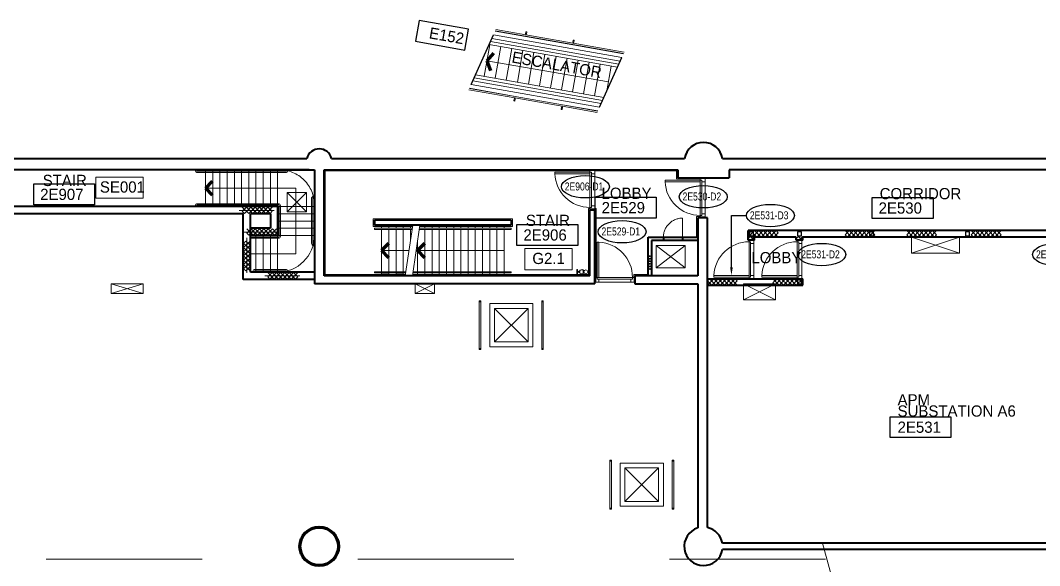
# Model space of a CAD drawing. Header units: metres. Extents: x 1807 to 3745, y 842 to 1968.
# Drawn here: x 3308.67 to 3340.5, y 1391.4 to 1408.41 of the extents above; entities that cross this region are included whole.
import ezdxf
from ezdxf import colors
from ezdxf.entities.mleader import LeaderData, LeaderLine
from ezdxf.enums import TextEntityAlignment as Align
from ezdxf.math import Vec2, Vec3

# ---------------------------------------------------------------- set-up
doc = ezdxf.new("R2010")
doc.units = ezdxf.units.M
doc.header["$MEASUREMENT"] = 0
doc.linetypes.add('DGN2', pattern=[9.732586, 4.866293, -4.866293])
doc.linetypes.add('DGN4', pattern=[19.465171, 9.732586, -4.866293, 0, -4.866293])
doc.layers.get('0').update_dxf_attribs({"lineweight": 0})
for name, color, linetype, lineweight in [('Level 1', 7, 'Continuous', 0), ('Level 31', 7, 'Continuous', 0), ('Level 33', 7, 'Continuous', 0), ('Primary Door', 7, 'Continuous', 0), ('TRIRIGA DOOR BOX', 7, 'Continuous', 0)]:
    doc.layers.add(name, color=color, linetype=linetype, lineweight=lineweight)
doc.styles.add('Style-CHAR_FAST_FONT', font='CHAR_FAST_FONT.shx', dxfattribs={"height": 0.2})

# ---------------------------------------------------------------- blocks, each defined once
blk = doc.blocks.new('AnonymusCell_132')
at = {"layer": 'Primary Door', "color": 7, "linetype": 'Continuous', "lineweight": 30}
blk.add_ellipse((0, 0), major_axis=(0.75, 0), ratio=0.466667, dxfattribs=at)
at = {"layer": 'Primary Door', "color": 7, "linetype": 'Continuous', "lineweight": 30, "style": 'Style-CHAR_FAST_FONT', "width": 0.799986}
blk.add_text('2E531-D2', height=0.25, dxfattribs=at).set_placement((-0.643, 0.133), align=Align.TOP_LEFT)
blk = doc.blocks.new('AnonymusCell_134')
at = {"layer": 'Primary Door', "color": 7, "linetype": 'Continuous', "lineweight": 30}
blk.add_ellipse((0, 0), major_axis=(0.75, 0), ratio=0.466667, dxfattribs=at)
at = {"layer": 'Primary Door', "color": 7, "linetype": 'Continuous', "lineweight": 30, "style": 'Style-CHAR_FAST_FONT', "width": 0.799986}
blk.add_text('2E531-D3', height=0.25, dxfattribs=at).set_placement((-0.643, 0.133), align=Align.TOP_LEFT)
blk = doc.blocks.new('AnonymusCell_136')
at = {"layer": 'Primary Door', "color": 7, "linetype": 'Continuous', "lineweight": 30}
blk.add_ellipse((0, 0), major_axis=(0.75, 0), ratio=0.466667, dxfattribs=at)
at = {"layer": 'Primary Door', "color": 7, "linetype": 'Continuous', "lineweight": 30, "style": 'Style-CHAR_FAST_FONT', "width": 0.799986}
blk.add_text('2E532-D1', height=0.25, dxfattribs=at).set_placement((-0.643, 0.133), align=Align.TOP_LEFT)
blk = doc.blocks.new('AnonymusCell_156')
at = {"layer": 'Primary Door', "color": 7, "linetype": 'Continuous', "lineweight": 30}
blk.add_ellipse((0, 0), major_axis=(0.75, 0), ratio=0.466667, dxfattribs=at)
at = {"layer": 'Primary Door', "color": 7, "linetype": 'Continuous', "lineweight": 30, "style": 'Style-CHAR_FAST_FONT', "width": 0.799986}
blk.add_text('2E906-D1', height=0.25, dxfattribs=at).set_placement((-0.643, 0.133), align=Align.TOP_LEFT)
blk = doc.blocks.new('AnonymusCell_158')
at = {"layer": 'Primary Door', "color": 7, "linetype": 'Continuous', "lineweight": 30}
blk.add_ellipse((0, 0), major_axis=(0.75, 0), ratio=0.466667, dxfattribs=at)
at = {"layer": 'Primary Door', "color": 7, "linetype": 'Continuous', "lineweight": 30, "style": 'Style-CHAR_FAST_FONT', "width": 0.799986}
blk.add_text('2E529-D1', height=0.25, dxfattribs=at).set_placement((-0.643, 0.133), align=Align.TOP_LEFT)
blk = doc.blocks.new('AnonymusCell_190')
at = {"layer": 'Primary Door', "color": 7, "linetype": 'Continuous', "lineweight": 30}
blk.add_ellipse((0, 0), major_axis=(0.75, 0), ratio=0.466667, dxfattribs=at)
at = {"layer": 'Primary Door', "color": 7, "linetype": 'Continuous', "lineweight": 30, "style": 'Style-CHAR_FAST_FONT', "width": 0.799986}
blk.add_text('2E530-D2', height=0.25, dxfattribs=at).set_placement((-0.643, 0.133), align=Align.TOP_LEFT)
blk = doc.blocks.new('RFNUM4_20')
at = {"layer": 'Level 33', "color": 7, "linetype": 'Continuous', "lineweight": 13, "extrusion": (0, 0, -1)}
blk.add_lwpolyline([(0.00154, -0.00207), (-0.00831, -0.00207), (-0.00831, 0.00235), (0.00154, 0.00235)], close=True, dxfattribs=at)
at = {"layer": 'Level 33', "color": 7, "linetype": 'Continuous', "lineweight": 13, "extrusion": (0, 0, -1), "style": 'Style-CHAR_FAST_FONT'}
blk.add_text('G2.1', height=0.002333, rotation=180, dxfattribs=at).set_placement((-0.00002, 0), align=Align.MIDDLE_LEFT)
blk = doc.blocks.new('RFNUM4_22')
at = {"layer": 'Level 33', "color": 7, "linetype": 'Continuous', "lineweight": 13, "extrusion": (0, 0, -1)}
blk.add_lwpolyline([(0.00085, -0.00207), (-0.009, -0.00207), (-0.009, 0.00235), (0.00085, 0.00235)], close=True, dxfattribs=at)
at = {"layer": 'Level 33', "color": 7, "linetype": 'Continuous', "lineweight": 13, "extrusion": (0, 0, -1), "style": 'Style-CHAR_FAST_FONT'}
blk.add_text('SE001', height=0.002333, rotation=180, dxfattribs=at).set_placement((-0.00002, 0), align=Align.MIDDLE_LEFT)

msp = doc.modelspace()

# ---------------------------------------------------------------- linework, layer by layer
at = {"layer": 'Level 1', "color": 7, "linetype": 'Continuous', "lineweight": 30}
for p, q in [((3322.746, 1406.407), (3323.442, 1407.96)), ((3326.756, 1405.7), (3327.452, 1407.253)), ((3331.56, 1401.81), (3331.44, 1401.81)), ((3331.44, 1401.81), (3331.44, 1401.69)), ((3331.44, 1401.69), (3331.56, 1401.69)), ((3331.56, 1401.69), (3331.56, 1401.81)), ((3333.06, 1401.81), (3332.94, 1401.81)), ((3332.94, 1401.81), (3332.94, 1401.69)), ((3332.94, 1401.69), (3333.06, 1401.69)), ((3333.06, 1401.69), (3333.06, 1401.81)), ((3335.31, 1401.81), (3335.19, 1401.81)), ((3335.19, 1401.81), (3335.19, 1401.69)), ((3335.19, 1401.69), (3335.31, 1401.69)), ((3335.31, 1401.69), (3335.31, 1401.81)), ((3338.31, 1401.81), (3338.19, 1401.81)), ((3338.19, 1401.81), (3338.19, 1401.69)), ((3338.19, 1401.69), (3338.31, 1401.69)), ((3338.31, 1401.69), (3338.31, 1401.81)), ((3333.06, 1400.31), (3332.94, 1400.31)), ((3332.94, 1400.31), (3332.94, 1400.19)), ((3332.94, 1400.19), (3333.06, 1400.19)), ((3333.06, 1400.19), (3333.06, 1400.31))]:
    msp.add_line(p, q, dxfattribs=at)
at = {"layer": 'Level 1', "color": 7, "linetype": 'Continuous', "lineweight": 13}
for p, q in [((3327.452, 1407.253), (3323.442, 1407.96)), ((3324.446, 1407.986), (3324.458, 1408.054)), ((3324.475, 1407.98), (3324.446, 1407.986)), ((3324.446, 1407.955), (3324.45, 1407.983)), ((3324.45, 1407.983), (3324.452, 1407.982)), ((3324.452, 1407.982), (3324.453, 1407.984)), ((3324.453, 1407.984), (3324.468, 1407.982)), ((3324.458, 1408.054), (3324.488, 1408.049)), ((3324.47, 1407.979), (3324.465, 1407.952)), ((3324.468, 1407.982), (3324.468, 1407.98)), ((3324.468, 1407.98), (3324.47, 1407.979)), ((3324.488, 1408.049), (3324.475, 1407.98)), ((3327.315, 1406.947), (3323.305, 1407.654)), ((3324.465, 1407.952), (3324.446, 1407.955)), ((3325.923, 1407.725), (3325.935, 1407.794)), ((3325.952, 1407.719), (3325.923, 1407.725)), ((3325.923, 1407.694), (3325.928, 1407.722)), ((3325.942, 1407.691), (3325.923, 1407.694)), ((3325.928, 1407.722), (3325.929, 1407.722)), ((3325.929, 1407.722), (3325.93, 1407.723)), ((3325.93, 1407.723), (3325.946, 1407.721)), ((3325.935, 1407.794), (3325.965, 1407.788)), ((3325.947, 1407.718), (3325.942, 1407.691)), ((3325.946, 1407.721), (3325.945, 1407.719)), ((3325.945, 1407.719), (3325.947, 1407.718)), ((3325.965, 1407.788), (3325.952, 1407.719)), ((3326.893, 1406.006), (3322.883, 1406.713)), ((3326.756, 1405.7), (3322.746, 1406.407)), ((3324.091, 1405.962), (3324.079, 1405.893)), ((3324.079, 1405.893), (3324.108, 1405.888)), ((3324.12, 1405.957), (3324.091, 1405.962)), ((3324.101, 1405.991), (3324.096, 1405.963)), ((3324.096, 1405.963), (3324.098, 1405.963)), ((3324.098, 1405.963), (3324.098, 1405.961)), ((3324.098, 1405.961), (3324.114, 1405.958)), ((3324.121, 1405.987), (3324.101, 1405.991)), ((3324.108, 1405.888), (3324.12, 1405.957)), ((3324.114, 1405.958), (3324.114, 1405.96)), ((3324.114, 1405.96), (3324.116, 1405.959)), ((3324.116, 1405.959), (3324.121, 1405.987)), ((3325.568, 1405.701), (3325.556, 1405.632)), ((3325.556, 1405.632), (3325.585, 1405.627)), ((3325.598, 1405.696), (3325.568, 1405.701)), ((3325.578, 1405.73), (3325.573, 1405.702)), ((3325.573, 1405.702), (3325.575, 1405.702)), ((3325.575, 1405.702), (3325.575, 1405.7)), ((3325.575, 1405.7), (3325.591, 1405.697)), ((3325.598, 1405.727), (3325.578, 1405.73)), ((3325.585, 1405.627), (3325.598, 1405.696)), ((3325.591, 1405.697), (3325.591, 1405.699)), ((3325.591, 1405.699), (3325.593, 1405.699)), ((3325.593, 1405.699), (3325.598, 1405.727)), ((3318.188, 1400.477), (3318.188, 1403.713)), ((3318.188, 1403.713), (3326.445, 1403.713)), ((3326.445, 1403.75), (3326.445, 1403.713)), ((3326.615, 1403.75), (3326.615, 1403.713)), ((3326.615, 1403.713), (3329.162, 1403.713)), ((3329.162, 1403.713), (3329.162, 1403.463)), ((3329.162, 1403.463), (3329.89, 1403.463)), ((3329.89, 1403.5), (3329.89, 1403.463)), ((3317.6, 1403.04), (3317, 1403.04)), ((3317, 1403.04), (3317, 1402.44)), ((3317.6, 1402.44), (3317.6, 1403.04)), ((3317, 1402.44), (3317.6, 1402.44)), ((3326.412, 1400.477), (3326.412, 1402.537)), ((3326.412, 1402.537), (3326.455, 1402.537)), ((3326.455, 1402.537), (3326.455, 1402.5)), ((3326.605, 1402.5), (3326.605, 1402.537)), ((3326.648, 1402.537), (3326.605, 1402.537)), ((3326.648, 1400.4), (3326.648, 1402.537)), ((3329.89, 1402.287), (3329.787, 1402.287)), ((3329.787, 1402.287), (3329.787, 1401.64)), ((3329.89, 1402.25), (3329.89, 1402.287)), ((3319.688, 1401.978), (3319.688, 1402.213)), ((3319.688, 1402.213), (3324.037, 1402.213)), ((3320.921, 1401.978), (3319.688, 1401.978)), ((3320.684, 1400.44), (3320.921, 1402.015)), ((3320.912, 1400.44), (3321.148, 1402.015)), ((3324.037, 1401.978), (3321.148, 1401.978)), ((3324.037, 1402.213), (3324.037, 1401.978)), ((3338, 1401.65), (3336.5, 1401.65)), ((3336.5, 1401.65), (3336.5, 1401.15)), ((3338, 1401.15), (3338, 1401.65)), ((3328.525, 1401.39), (3329.425, 1401.39)), ((3328.525, 1400.69), (3328.525, 1401.39)), ((3329.425, 1401.39), (3329.425, 1400.69)), ((3336.5, 1401.15), (3338, 1401.15)), ((3329.425, 1400.69), (3328.525, 1400.69)), ((3320.684, 1400.477), (3318.188, 1400.477)), ((3320.912, 1400.477), (3326.412, 1400.477)), ((3326.61, 1400.4), (3326.648, 1400.4)), ((3328.275, 1400.477), (3327.823, 1400.477)), ((3327.823, 1400.477), (3327.823, 1400.4)), ((3327.86, 1400.4), (3327.823, 1400.4)), ((3312.5, 1400.19), (3311.5, 1400.19)), ((3311.5, 1400.19), (3311.5, 1399.89)), ((3312.5, 1399.89), (3312.5, 1400.19)), ((3321.6, 1400.19), (3321, 1400.19)), ((3321, 1400.19), (3321, 1399.89)), ((3321.6, 1399.89), (3321.6, 1400.19)), ((3331.25, 1400.19), (3332.25, 1400.19)), ((3331.25, 1399.69), (3331.25, 1400.19)), ((3332.25, 1400.19), (3332.25, 1399.69)), ((3311.5, 1399.89), (3312.5, 1399.89)), ((3321, 1399.89), (3321.6, 1399.89)), ((3332.25, 1399.69), (3331.25, 1399.69)), ((3323.05, 1399.662), (3323, 1399.662)), ((3323, 1399.662), (3323, 1399.638)), ((3323, 1399.638), (3323.05, 1399.638)), ((3323, 1398.168), (3323, 1399.632)), ((3323, 1399.632), (3323.05, 1399.632)), ((3323.05, 1399.638), (3323.05, 1399.662)), ((3323.05, 1398.168), (3323.05, 1399.632)), ((3323.325, 1398.225), (3323.325, 1399.575)), ((3323.325, 1399.575), (3324.675, 1399.575)), ((3323.475, 1398.375), (3323.475, 1399.425)), ((3323.475, 1399.425), (3324.525, 1399.425)), ((3324.525, 1399.425), (3324.525, 1398.375)), ((3324.675, 1399.575), (3324.675, 1398.225)), ((3324.95, 1399.638), (3324.95, 1399.662)), ((3324.95, 1399.662), (3325, 1399.662)), ((3325, 1399.638), (3324.95, 1399.638)), ((3324.95, 1398.168), (3324.95, 1399.632)), ((3325, 1399.632), (3324.95, 1399.632)), ((3325, 1399.662), (3325, 1399.638)), ((3325, 1398.168), (3325, 1399.632)), ((3323, 1398.168), (3323.05, 1398.168)), ((3323, 1398.162), (3323.05, 1398.162)), ((3323, 1398.138), (3323, 1398.162)), ((3323.05, 1398.138), (3323, 1398.138)), ((3323.05, 1398.162), (3323.05, 1398.138)), ((3324.675, 1398.225), (3323.325, 1398.225)), ((3324.525, 1398.375), (3323.475, 1398.375)), ((3325, 1398.168), (3324.95, 1398.168)), ((3325, 1398.162), (3324.95, 1398.162)), ((3324.95, 1398.162), (3324.95, 1398.138)), ((3324.95, 1398.138), (3325, 1398.138)), ((3325, 1398.138), (3325, 1398.162)), ((3327.125, 1394.688), (3327.075, 1394.688)), ((3327.075, 1394.688), (3327.075, 1394.662)), ((3327.075, 1394.662), (3327.125, 1394.662)), ((3327.075, 1393.193), (3327.075, 1394.658)), ((3327.075, 1394.658), (3327.125, 1394.658)), ((3327.125, 1394.662), (3327.125, 1394.688)), ((3327.125, 1393.193), (3327.125, 1394.658)), ((3327.4, 1393.25), (3327.4, 1394.6)), ((3327.4, 1394.6), (3328.75, 1394.6)), ((3328.75, 1394.6), (3328.75, 1393.25)), ((3329.025, 1394.662), (3329.025, 1394.688)), ((3329.025, 1394.688), (3329.075, 1394.688)), ((3329.075, 1394.662), (3329.025, 1394.662)), ((3329.025, 1393.193), (3329.025, 1394.658)), ((3329.075, 1394.658), (3329.025, 1394.658)), ((3329.075, 1394.688), (3329.075, 1394.662)), ((3329.075, 1393.193), (3329.075, 1394.658)), ((3327.55, 1393.4), (3327.55, 1394.45)), ((3327.55, 1394.45), (3328.6, 1394.45)), ((3328.6, 1394.45), (3328.6, 1393.4)), ((3328.6, 1393.4), (3327.55, 1393.4)), ((3327.075, 1393.193), (3327.125, 1393.193)), ((3327.075, 1393.188), (3327.125, 1393.188)), ((3327.075, 1393.162), (3327.075, 1393.188)), ((3327.125, 1393.162), (3327.075, 1393.162)), ((3327.125, 1393.188), (3327.125, 1393.162)), ((3328.75, 1393.25), (3327.4, 1393.25)), ((3329.075, 1393.193), (3329.025, 1393.193)), ((3329.075, 1393.188), (3329.025, 1393.188)), ((3329.025, 1393.188), (3329.025, 1393.162)), ((3329.025, 1393.162), (3329.075, 1393.162)), ((3329.075, 1393.162), (3329.075, 1393.188))]:
    msp.add_line(p, q, dxfattribs=at)
at = {"layer": 'Level 1', "color": 7, "linetype": 'Continuous', "lineweight": 0}
for p, q in [((3324.447, 1407.904), (3323.492, 1408.073)), ((3324.448, 1407.914), (3323.497, 1408.082)), ((3324.455, 1407.953), (3323.513, 1408.12)), ((3323.155, 1406.665), (3323.328, 1407.649)), ((3327.357, 1407.041), (3323.347, 1407.748)), ((3327.399, 1407.135), (3323.389, 1407.842)), ((3325.924, 1407.643), (3324.447, 1407.904)), ((3325.926, 1407.653), (3324.448, 1407.914)), ((3325.933, 1407.693), (3324.455, 1407.953)), ((3327.502, 1407.365), (3325.924, 1407.643)), ((3327.506, 1407.374), (3325.926, 1407.653)), ((3327.523, 1407.412), (3325.933, 1407.693)), ((3323.499, 1406.604), (3323.673, 1407.589)), ((3323.844, 1406.543), (3324.018, 1407.528)), ((3324.189, 1406.482), (3324.362, 1407.467)), ((3324.534, 1406.422), (3324.707, 1407.406)), ((3324.878, 1406.361), (3325.052, 1407.346)), ((3323.239, 1407.143), (3327.033, 1406.49)), ((3325.223, 1406.3), (3325.397, 1407.285)), ((3325.568, 1406.239), (3325.741, 1407.224)), ((3325.912, 1406.178), (3326.086, 1407.163)), ((3326.257, 1406.118), (3326.431, 1407.102)), ((3326.602, 1406.057), (3326.775, 1407.042)), ((3326.984, 1406.208), (3327.12, 1406.981)), ((3322.799, 1406.524), (3326.808, 1405.817)), ((3322.841, 1406.619), (3326.851, 1405.912)), ((3324.111, 1405.989), (3322.672, 1406.242)), ((3324.118, 1406.028), (3322.689, 1406.28)), ((3324.12, 1406.038), (3322.693, 1406.29)), ((3325.588, 1405.728), (3324.111, 1405.989)), ((3325.595, 1405.768), (3324.118, 1406.028)), ((3325.597, 1405.778), (3324.12, 1406.038)), ((3326.699, 1405.573), (3325.595, 1405.768)), ((3326.703, 1405.582), (3325.597, 1405.778)), ((3326.682, 1405.535), (3325.588, 1405.728)), ((3314.133, 1403.719), (3314.133, 1403.749)), ((3314.133, 1403.749), (3314.173, 1403.749)), ((3314.173, 1403.719), (3314.173, 1403.749)), ((3316.955, 1403.66), (3314.18, 1403.66)), ((3316.955, 1403.7), (3314.186, 1403.7)), ((3314.45, 1402.599), (3314.45, 1403.749)), ((3314.675, 1402.599), (3314.675, 1403.749)), ((3314.9, 1402.599), (3314.9, 1403.749)), ((3315.125, 1402.599), (3315.125, 1403.749)), ((3315.35, 1402.599), (3315.35, 1403.749)), ((3315.575, 1402.599), (3315.575, 1403.749)), ((3315.8, 1402.599), (3315.8, 1403.749)), ((3316.025, 1402.599), (3316.025, 1403.749)), ((3316.25, 1402.599), (3316.25, 1403.749)), ((3316.475, 1402.599), (3316.475, 1403.749)), ((3316.7, 1402.599), (3316.7, 1403.749)), ((3316.975, 1403.72), (3316.975, 1403.75)), ((3317.015, 1403.75), (3316.975, 1403.75)), ((3317.015, 1403.72), (3317.015, 1403.75)), ((3326.455, 1403.675), (3325.355, 1403.675)), ((3325.355, 1403.675), (3325.355, 1403.625)), ((3325.355, 1403.625), (3326.455, 1403.625)), ((3326.455, 1403.725), (3326.605, 1403.725)), ((3326.455, 1403.675), (3326.455, 1403.725)), ((3326.455, 1403.675), (3326.455, 1403.725)), ((3326.455, 1403.725), (3326.605, 1403.725)), ((3326.455, 1402.525), (3326.455, 1403.675)), ((3326.505, 1403.675), (3326.455, 1403.675)), ((3326.455, 1403.625), (3326.455, 1403.675)), ((3326.505, 1403.675), (3326.455, 1403.675)), ((3326.505, 1403.625), (3326.505, 1403.675)), ((3326.505, 1403.625), (3326.505, 1403.675)), ((3326.505, 1402.625), (3326.505, 1403.625)), ((3326.605, 1403.625), (3326.505, 1403.625)), ((3326.605, 1403.625), (3326.505, 1403.625)), ((3326.605, 1403.725), (3326.605, 1403.625)), ((3326.605, 1403.725), (3326.605, 1403.625)), ((3326.605, 1402.625), (3326.605, 1403.625)), ((3329.9, 1403.425), (3328.8, 1403.425)), ((3328.8, 1403.425), (3328.8, 1403.375)), ((3328.8, 1403.375), (3329.9, 1403.375)), ((3329.9, 1403.475), (3330.05, 1403.475)), ((3329.9, 1403.425), (3329.9, 1403.475)), ((3329.9, 1403.425), (3329.9, 1403.475)), ((3329.9, 1403.475), (3330.05, 1403.475)), ((3329.9, 1402.275), (3329.9, 1403.425)), ((3329.95, 1403.425), (3329.9, 1403.425)), ((3329.9, 1403.375), (3329.9, 1403.425)), ((3329.95, 1403.425), (3329.9, 1403.425)), ((3329.95, 1403.375), (3329.95, 1403.425)), ((3329.95, 1403.375), (3329.95, 1403.425)), ((3329.95, 1402.375), (3329.95, 1403.375)), ((3330.05, 1403.375), (3329.95, 1403.375)), ((3330.05, 1403.375), (3329.95, 1403.375)), ((3330.05, 1403.475), (3330.05, 1403.375)), ((3330.05, 1403.475), (3330.05, 1403.375)), ((3330.05, 1402.375), (3330.05, 1403.375)), ((3314.5, 1403.174), (3317.275, 1403.174)), ((3317, 1402.44), (3317.6, 1403.04)), ((3317.6, 1402.44), (3317, 1403.04)), ((3317.275, 1403.174), (3317.275, 1401.124)), ((3317.82, 1402.915), (3317.85, 1402.915)), ((3317.82, 1402.875), (3317.85, 1402.875)), ((3317.85, 1402.915), (3317.85, 1402.875)), ((3314.133, 1402.63), (3314.133, 1402.6)), ((3314.173, 1402.6), (3314.133, 1402.6)), ((3314.173, 1402.63), (3314.173, 1402.6)), ((3316.73, 1402.69), (3314.193, 1402.69)), ((3316.73, 1402.65), (3314.193, 1402.65)), ((3315.731, 1402.585), (3315.598, 1402.452)), ((3315.798, 1402.385), (3315.598, 1402.585)), ((3315.665, 1402.385), (3315.865, 1402.585)), ((3315.931, 1402.385), (3315.731, 1402.585)), ((3315.998, 1402.585), (3315.798, 1402.385)), ((3315.865, 1402.585), (3316.065, 1402.385)), ((3316.131, 1402.585), (3315.931, 1402.385)), ((3316.198, 1402.385), (3315.998, 1402.585)), ((3316.065, 1402.385), (3316.265, 1402.585)), ((3316.331, 1402.385), (3316.131, 1402.585)), ((3316.398, 1402.585), (3316.198, 1402.385)), ((3316.265, 1402.585), (3316.465, 1402.385)), ((3316.531, 1402.585), (3316.331, 1402.385)), ((3316.531, 1402.452), (3316.398, 1402.585)), ((3316.7, 1402.599), (3317.85, 1402.599)), ((3316.75, 1402.63), (3316.75, 1401.67)), ((3316.79, 1402.63), (3316.79, 1401.67)), ((3317.76, 1401.445), (3317.76, 1402.855)), ((3317.8, 1401.445), (3317.8, 1402.855)), ((3326.505, 1402.575), (3326.455, 1402.575)), ((3326.455, 1402.575), (3326.455, 1402.525)), ((3326.505, 1402.575), (3326.455, 1402.575)), ((3326.455, 1402.575), (3326.455, 1402.525)), ((3326.605, 1402.625), (3326.505, 1402.625)), ((3326.505, 1402.625), (3326.505, 1402.575)), ((3326.605, 1402.625), (3326.505, 1402.625)), ((3326.505, 1402.625), (3326.505, 1402.575)), ((3326.605, 1402.525), (3326.605, 1402.625)), ((3326.605, 1402.525), (3326.605, 1402.625)), ((3315.598, 1402.452), (3315.665, 1402.385)), ((3316.465, 1402.385), (3316.531, 1402.452)), ((3316.7, 1402.374), (3317.85, 1402.374)), ((3326.455, 1402.525), (3326.605, 1402.525)), ((3326.455, 1402.525), (3326.605, 1402.525)), ((3329.95, 1402.325), (3329.9, 1402.325)), ((3329.9, 1402.325), (3329.9, 1402.275)), ((3329.95, 1402.325), (3329.9, 1402.325)), ((3329.9, 1402.325), (3329.9, 1402.275)), ((3329.9, 1402.275), (3330.05, 1402.275)), ((3329.9, 1402.275), (3330.05, 1402.275)), ((3330.05, 1402.375), (3329.95, 1402.375)), ((3329.95, 1402.375), (3329.95, 1402.325)), ((3330.05, 1402.375), (3329.95, 1402.375)), ((3329.95, 1402.375), (3329.95, 1402.325)), ((3330.05, 1402.275), (3330.05, 1402.375)), ((3330.05, 1402.275), (3330.05, 1402.375)), ((3316.7, 1402.149), (3317.85, 1402.149)), ((3316.7, 1401.924), (3317.85, 1401.924)), ((3319.725, 1401.888), (3319.725, 1401.928)), ((3319.725, 1401.928), (3320.908, 1401.928)), ((3319.95, 1401.977), (3320.175, 1401.977)), ((3319.95, 1401.928), (3319.95, 1401.977)), ((3320.175, 1401.928), (3319.95, 1401.928)), ((3320.175, 1401.977), (3320.175, 1401.928)), ((3320.4, 1401.977), (3320.625, 1401.977)), ((3320.4, 1401.928), (3320.4, 1401.977)), ((3320.625, 1401.928), (3320.4, 1401.928)), ((3320.625, 1401.977), (3320.625, 1401.928)), ((3320.85, 1401.928), (3320.85, 1401.977)), ((3320.85, 1401.977), (3320.915, 1401.977)), ((3320.908, 1401.928), (3320.85, 1401.928)), ((3321.135, 1401.928), (3324, 1401.928)), ((3321.3, 1401.928), (3321.3, 1401.961)), ((3321.525, 1401.928), (3321.3, 1401.928)), ((3321.302, 1401.977), (3321.525, 1401.977)), ((3321.525, 1401.977), (3321.525, 1401.928)), ((3321.75, 1401.977), (3321.975, 1401.977)), ((3321.75, 1401.928), (3321.75, 1401.977)), ((3321.975, 1401.928), (3321.75, 1401.928)), ((3321.975, 1401.977), (3321.975, 1401.928)), ((3322.2, 1401.977), (3322.425, 1401.977)), ((3322.2, 1401.928), (3322.2, 1401.977)), ((3322.425, 1401.928), (3322.2, 1401.928)), ((3322.425, 1401.977), (3322.425, 1401.928)), ((3322.65, 1401.977), (3322.875, 1401.977)), ((3322.65, 1401.928), (3322.65, 1401.977)), ((3322.875, 1401.928), (3322.65, 1401.928)), ((3322.875, 1401.977), (3322.875, 1401.928)), ((3323.1, 1401.977), (3323.325, 1401.977)), ((3323.1, 1401.928), (3323.1, 1401.977)), ((3323.325, 1401.928), (3323.1, 1401.928)), ((3323.325, 1401.977), (3323.325, 1401.928)), ((3323.55, 1401.977), (3323.775, 1401.977)), ((3323.55, 1401.928), (3323.55, 1401.977)), ((3323.775, 1401.928), (3323.55, 1401.928)), ((3323.775, 1401.977), (3323.775, 1401.928)), ((3324, 1401.928), (3324, 1401.888)), ((3315.87, 1401.904), (3315.737, 1401.771)), ((3315.937, 1401.704), (3315.737, 1401.904)), ((3315.737, 1401.771), (3315.804, 1401.704)), ((3315.804, 1401.704), (3316.004, 1401.904)), ((3316.73, 1401.65), (3315.85, 1401.65)), ((3316.73, 1401.61), (3315.85, 1401.61)), ((3316.07, 1401.704), (3315.87, 1401.904)), ((3316.137, 1401.904), (3315.937, 1401.704)), ((3316.004, 1401.904), (3316.204, 1401.704)), ((3316.025, 1401.699), (3316.025, 1400.549)), ((3316.27, 1401.904), (3316.07, 1401.704)), ((3316.337, 1401.704), (3316.137, 1401.904)), ((3316.204, 1401.704), (3316.404, 1401.904)), ((3316.25, 1401.699), (3316.25, 1400.549)), ((3316.47, 1401.704), (3316.27, 1401.904)), ((3316.537, 1401.904), (3316.337, 1401.704)), ((3316.404, 1401.904), (3316.604, 1401.704)), ((3316.67, 1401.904), (3316.47, 1401.704)), ((3316.475, 1401.699), (3316.475, 1400.549)), ((3316.67, 1401.771), (3316.537, 1401.904)), ((3316.604, 1401.704), (3316.67, 1401.771)), ((3316.7, 1401.699), (3317.85, 1401.699)), ((3316.7, 1401.699), (3316.7, 1400.549)), ((3320.902, 1401.888), (3319.725, 1401.888)), ((3319.95, 1401.888), (3320.175, 1401.888)), ((3319.95, 1400.568), (3319.95, 1401.888)), ((3320.175, 1401.888), (3320.175, 1400.568)), ((3320.4, 1401.888), (3320.625, 1401.888)), ((3320.4, 1400.568), (3320.4, 1401.888)), ((3320.625, 1401.888), (3320.625, 1400.568)), ((3320.85, 1401.56), (3320.85, 1401.888)), ((3320.85, 1401.888), (3320.902, 1401.888)), ((3324, 1401.888), (3321.129, 1401.888)), ((3321.129, 1401.888), (3321.3, 1401.888)), ((3321.3, 1401.888), (3321.525, 1401.888)), ((3321.3, 1400.568), (3321.3, 1401.888)), ((3321.3, 1401.888), (3321.3, 1400.568)), ((3321.525, 1401.888), (3321.525, 1400.568)), ((3321.75, 1401.888), (3321.975, 1401.888)), ((3321.75, 1400.568), (3321.75, 1401.888)), ((3321.975, 1401.888), (3321.975, 1400.568)), ((3322.2, 1401.888), (3322.425, 1401.888)), ((3322.2, 1400.568), (3322.2, 1401.888)), ((3322.425, 1401.888), (3322.425, 1400.568)), ((3322.65, 1401.888), (3322.875, 1401.888)), ((3322.65, 1400.568), (3322.65, 1401.888)), ((3322.875, 1401.888), (3322.875, 1400.568)), ((3323.1, 1401.888), (3323.325, 1401.888)), ((3323.1, 1400.568), (3323.1, 1401.888)), ((3323.325, 1401.888), (3323.325, 1400.568)), ((3323.55, 1401.888), (3323.775, 1401.888)), ((3323.55, 1400.568), (3323.55, 1401.888)), ((3323.775, 1401.888), (3323.775, 1400.568)), ((3331.4, 1401.65), (3331.6, 1401.85)), ((3331.467, 1401.85), (3331.4, 1401.783)), ((3331.4, 1401.783), (3331.533, 1401.65)), ((3331.467, 1401.667), (3331.4, 1401.6)), ((3331.4, 1401.6), (3331.45, 1401.55)), ((3331.667, 1401.65), (3331.467, 1401.85)), ((3331.583, 1401.55), (3331.467, 1401.667)), ((3331.483, 1401.55), (3331.6, 1401.667)), ((3331.533, 1401.65), (3331.733, 1401.85)), ((3331.6, 1401.85), (3331.8, 1401.65)), ((3331.867, 1401.85), (3331.667, 1401.65)), ((3331.733, 1401.85), (3331.933, 1401.65)), ((3331.8, 1401.65), (3332, 1401.85)), ((3332.067, 1401.65), (3331.867, 1401.85)), ((3331.933, 1401.65), (3332.133, 1401.85)), ((3332, 1401.85), (3332.2, 1401.65)), ((3332.267, 1401.85), (3332.067, 1401.65)), ((3332.133, 1401.85), (3332.333, 1401.65)), ((3332.2, 1401.65), (3332.333, 1401.783)), ((3332.333, 1401.783), (3332.267, 1401.85)), ((3332.967, 1401.667), (3332.9, 1401.6)), ((3332.9, 1401.6), (3332.95, 1401.55)), ((3333.083, 1401.55), (3332.967, 1401.667)), ((3332.983, 1401.55), (3333.1, 1401.667)), ((3334.556, 1401.85), (3334.422, 1401.717)), ((3334.622, 1401.65), (3334.422, 1401.85)), ((3334.422, 1401.717), (3334.489, 1401.65)), ((3334.489, 1401.65), (3334.689, 1401.85)), ((3334.756, 1401.65), (3334.556, 1401.85)), ((3334.822, 1401.85), (3334.622, 1401.65)), ((3334.689, 1401.85), (3334.889, 1401.65)), ((3334.956, 1401.85), (3334.756, 1401.65)), ((3335.022, 1401.65), (3334.822, 1401.85)), ((3334.889, 1401.65), (3335.089, 1401.85)), ((3335.156, 1401.65), (3334.956, 1401.85)), ((3335.222, 1401.85), (3335.022, 1401.65)), ((3335.089, 1401.85), (3335.289, 1401.65)), ((3335.356, 1401.85), (3335.156, 1401.65)), ((3335.356, 1401.717), (3335.222, 1401.85)), ((3335.289, 1401.65), (3335.356, 1401.717)), ((3336.482, 1401.85), (3336.349, 1401.717)), ((3336.549, 1401.65), (3336.349, 1401.85)), ((3336.349, 1401.717), (3336.416, 1401.65)), ((3336.416, 1401.65), (3336.616, 1401.85)), ((3336.682, 1401.65), (3336.482, 1401.85)), ((3338, 1401.15), (3336.5, 1401.65)), ((3338, 1401.65), (3336.5, 1401.15)), ((3336.749, 1401.85), (3336.549, 1401.65)), ((3336.616, 1401.85), (3336.816, 1401.65)), ((3336.882, 1401.85), (3336.682, 1401.65)), ((3336.949, 1401.65), (3336.749, 1401.85)), ((3336.816, 1401.65), (3337.016, 1401.85)), ((3337.082, 1401.65), (3336.882, 1401.85)), ((3337.149, 1401.85), (3336.949, 1401.65)), ((3337.016, 1401.85), (3337.216, 1401.65)), ((3337.282, 1401.85), (3337.082, 1401.65)), ((3337.282, 1401.717), (3337.149, 1401.85)), ((3337.216, 1401.65), (3337.282, 1401.717)), ((3338.501, 1401.85), (3338.367, 1401.717)), ((3338.567, 1401.65), (3338.367, 1401.85)), ((3338.367, 1401.717), (3338.434, 1401.65)), ((3338.434, 1401.65), (3338.634, 1401.85)), ((3338.701, 1401.65), (3338.501, 1401.85)), ((3338.767, 1401.85), (3338.567, 1401.65)), ((3338.634, 1401.85), (3338.834, 1401.65)), ((3338.901, 1401.85), (3338.701, 1401.65)), ((3338.967, 1401.65), (3338.767, 1401.85)), ((3338.834, 1401.65), (3339.034, 1401.85)), ((3339.101, 1401.65), (3338.901, 1401.85)), ((3339.167, 1401.85), (3338.967, 1401.65)), ((3339.034, 1401.85), (3339.234, 1401.65)), ((3339.301, 1401.85), (3339.101, 1401.65)), ((3339.301, 1401.717), (3339.167, 1401.85)), ((3339.234, 1401.65), (3339.301, 1401.717)), ((3315.705, 1401.525), (3315.639, 1401.459)), ((3315.639, 1401.325), (3315.839, 1401.525)), ((3315.639, 1401.459), (3315.839, 1401.259)), ((3315.639, 1401.192), (3315.839, 1401.392)), ((3315.839, 1401.125), (3315.639, 1401.325)), ((3315.839, 1401.392), (3315.705, 1401.525)), ((3317.82, 1401.425), (3317.85, 1401.425)), ((3317.82, 1401.385), (3317.85, 1401.385)), ((3317.85, 1401.385), (3317.85, 1401.425)), ((3321.075, 1400.568), (3321.075, 1401.544)), ((3326.685, 1400.39), (3326.685, 1401.49)), ((3326.685, 1401.49), (3326.735, 1401.49)), ((3326.735, 1401.49), (3326.735, 1400.39)), ((3329.425, 1401.39), (3328.525, 1400.69)), ((3328.525, 1401.39), (3329.425, 1400.69)), ((3331.425, 1401.55), (3331.425, 1400.4)), ((3331.425, 1401.55), (3331.575, 1401.55)), ((3331.425, 1401.5), (3331.425, 1401.55)), ((3331.425, 1401.5), (3331.425, 1401.55)), ((3331.425, 1401.55), (3331.575, 1401.55)), ((3331.475, 1401.5), (3331.425, 1401.5)), ((3331.475, 1401.5), (3331.425, 1401.5)), ((3331.475, 1401.45), (3331.475, 1401.5)), ((3331.475, 1401.45), (3331.475, 1401.5)), ((3331.475, 1401.45), (3331.475, 1400.45)), ((3331.575, 1401.45), (3331.475, 1401.45)), ((3331.575, 1401.45), (3331.475, 1401.45)), ((3331.575, 1401.55), (3331.575, 1401.45)), ((3331.575, 1401.55), (3331.575, 1401.45)), ((3331.575, 1401.45), (3331.575, 1400.45)), ((3332.925, 1401.55), (3332.925, 1400.4)), ((3332.925, 1401.55), (3333.075, 1401.55)), ((3332.925, 1401.5), (3332.925, 1401.55)), ((3332.925, 1401.5), (3332.925, 1401.55)), ((3332.925, 1401.55), (3333.075, 1401.55)), ((3332.975, 1401.5), (3332.925, 1401.5)), ((3332.975, 1401.5), (3332.925, 1401.5)), ((3332.975, 1401.45), (3332.975, 1401.5)), ((3332.975, 1401.45), (3332.975, 1401.5)), ((3332.975, 1401.45), (3332.975, 1400.45)), ((3333.075, 1401.45), (3332.975, 1401.45)), ((3333.075, 1401.45), (3332.975, 1401.45)), ((3333.075, 1401.55), (3333.075, 1401.45)), ((3333.075, 1401.55), (3333.075, 1401.45)), ((3333.075, 1401.45), (3333.075, 1400.45)), ((3315.839, 1401.259), (3315.639, 1401.059)), ((3315.839, 1400.992), (3315.639, 1401.192)), ((3315.639, 1400.925), (3315.839, 1401.125)), ((3315.639, 1401.059), (3315.839, 1400.859)), ((3315.639, 1400.792), (3315.839, 1400.992)), ((3317.275, 1401.124), (3315.85, 1401.124)), ((3319.95, 1401.228), (3320.802, 1401.228)), ((3321.03, 1401.228), (3323.775, 1401.228)), ((3321.201, 1401.228), (3323.615, 1401.228)), ((3315.839, 1400.725), (3315.639, 1400.925)), ((3315.839, 1400.859), (3315.639, 1400.659)), ((3315.839, 1400.592), (3315.639, 1400.792)), ((3315.639, 1400.659), (3315.705, 1400.592)), ((3315.705, 1400.592), (3315.839, 1400.725)), ((3316.955, 1400.64), (3315.995, 1400.64)), ((3315.935, 1400.58), (3315.935, 1400.55)), ((3315.975, 1400.55), (3315.935, 1400.55)), ((3315.975, 1400.58), (3315.975, 1400.55)), ((3316.955, 1400.6), (3315.995, 1400.6)), ((3316.528, 1400.538), (3316.395, 1400.405)), ((3316.595, 1400.338), (3316.395, 1400.538)), ((3316.395, 1400.405), (3316.462, 1400.338)), ((3316.462, 1400.338), (3316.662, 1400.538)), ((3316.728, 1400.338), (3316.528, 1400.538)), ((3316.795, 1400.538), (3316.595, 1400.338)), ((3316.662, 1400.538), (3316.862, 1400.338)), ((3316.928, 1400.538), (3316.728, 1400.338)), ((3316.995, 1400.338), (3316.795, 1400.538)), ((3316.862, 1400.338), (3317.062, 1400.538)), ((3317.128, 1400.338), (3316.928, 1400.538)), ((3316.975, 1400.58), (3316.975, 1400.55)), ((3317.015, 1400.55), (3316.975, 1400.55)), ((3317.195, 1400.538), (3316.995, 1400.338)), ((3317.015, 1400.58), (3317.015, 1400.55)), ((3317.062, 1400.538), (3317.262, 1400.338)), ((3317.328, 1400.538), (3317.128, 1400.338)), ((3317.328, 1400.405), (3317.195, 1400.538)), ((3317.262, 1400.338), (3317.328, 1400.405)), ((3320.703, 1400.568), (3319.725, 1400.568)), ((3319.725, 1400.568), (3319.725, 1400.528)), ((3319.725, 1400.528), (3320.697, 1400.528)), ((3320.175, 1400.568), (3319.95, 1400.568)), ((3319.95, 1400.527), (3320.175, 1400.527)), ((3319.95, 1400.477), (3319.95, 1400.527)), ((3320.175, 1400.477), (3319.95, 1400.477)), ((3320.175, 1400.527), (3320.175, 1400.477)), ((3320.625, 1400.568), (3320.4, 1400.568)), ((3320.4, 1400.527), (3320.625, 1400.527)), ((3320.4, 1400.477), (3320.4, 1400.527)), ((3320.625, 1400.477), (3320.4, 1400.477)), ((3320.625, 1400.527), (3320.625, 1400.477)), ((3320.924, 1400.528), (3324, 1400.528)), ((3324, 1400.568), (3320.93, 1400.568)), ((3321.3, 1400.568), (3321.075, 1400.568)), ((3321.075, 1400.528), (3321.3, 1400.528)), ((3321.075, 1400.477), (3321.075, 1400.528)), ((3321.3, 1400.477), (3321.075, 1400.477)), ((3321.525, 1400.568), (3321.3, 1400.568)), ((3321.3, 1400.528), (3321.525, 1400.528)), ((3321.3, 1400.477), (3321.3, 1400.528)), ((3321.3, 1400.528), (3321.3, 1400.477)), ((3321.525, 1400.477), (3321.3, 1400.477)), ((3321.525, 1400.528), (3321.525, 1400.477)), ((3321.975, 1400.568), (3321.75, 1400.568)), ((3321.75, 1400.528), (3321.975, 1400.528)), ((3321.75, 1400.477), (3321.75, 1400.528)), ((3321.975, 1400.477), (3321.75, 1400.477)), ((3321.975, 1400.528), (3321.975, 1400.477)), ((3322.425, 1400.568), (3322.2, 1400.568)), ((3322.2, 1400.528), (3322.425, 1400.528)), ((3322.2, 1400.477), (3322.2, 1400.528)), ((3322.425, 1400.477), (3322.2, 1400.477)), ((3322.425, 1400.528), (3322.425, 1400.477)), ((3322.875, 1400.568), (3322.65, 1400.568)), ((3322.65, 1400.528), (3322.875, 1400.528)), ((3322.65, 1400.477), (3322.65, 1400.528)), ((3322.875, 1400.477), (3322.65, 1400.477)), ((3322.875, 1400.528), (3322.875, 1400.477)), ((3323.325, 1400.568), (3323.1, 1400.568)), ((3323.1, 1400.528), (3323.325, 1400.528)), ((3323.1, 1400.477), (3323.1, 1400.528)), ((3323.325, 1400.477), (3323.1, 1400.477)), ((3323.325, 1400.528), (3323.325, 1400.477)), ((3323.775, 1400.568), (3323.55, 1400.568)), ((3323.55, 1400.528), (3323.775, 1400.528)), ((3323.55, 1400.477), (3323.55, 1400.528)), ((3323.775, 1400.477), (3323.55, 1400.477)), ((3323.775, 1400.528), (3323.775, 1400.477)), ((3324, 1400.528), (3324, 1400.568)), ((3326.068, 1400.632), (3326.048, 1400.632)), ((3326.048, 1400.632), (3326.048, 1400.497)), ((3326.048, 1400.497), (3326.068, 1400.497)), ((3326.068, 1400.497), (3326.068, 1400.632)), ((3326.103, 1400.572), (3326.068, 1400.572)), ((3326.068, 1400.572), (3326.068, 1400.557)), ((3326.068, 1400.557), (3326.103, 1400.557)), ((3326.103, 1400.572), (3326.103, 1400.577)), ((3326.103, 1400.557), (3326.103, 1400.572)), ((3326.103, 1400.553), (3326.103, 1400.557)), ((3326.123, 1400.575), (3326.135, 1400.575)), ((3326.123, 1400.554), (3326.135, 1400.554)), ((3326.123, 1400.543), (3326.135, 1400.543)), ((3326.135, 1400.588), (3326.126, 1400.588)), ((3326.145, 1400.612), (3326.135, 1400.612)), ((3326.135, 1400.612), (3326.135, 1400.517)), ((3326.135, 1400.543), (3326.135, 1400.588)), ((3326.135, 1400.517), (3326.145, 1400.517)), ((3326.145, 1400.517), (3326.145, 1400.612)), ((3326.245, 1400.612), (3326.26, 1400.612)), ((3326.245, 1400.583), (3326.26, 1400.583)), ((3326.245, 1400.546), (3326.26, 1400.546)), ((3326.26, 1400.517), (3326.245, 1400.517)), ((3326.26, 1400.518), (3326.26, 1400.517)), ((3326.262, 1400.603), (3326.279, 1400.603)), ((3326.279, 1400.526), (3326.262, 1400.526)), ((3326.635, 1400.39), (3326.635, 1400.24)), ((3326.685, 1400.39), (3326.635, 1400.39)), ((3326.685, 1400.39), (3326.635, 1400.39)), ((3326.635, 1400.39), (3326.635, 1400.24)), ((3327.835, 1400.39), (3326.685, 1400.39)), ((3326.685, 1400.34), (3326.685, 1400.39)), ((3326.735, 1400.39), (3326.685, 1400.39)), ((3326.685, 1400.34), (3326.685, 1400.39)), ((3326.735, 1400.34), (3326.685, 1400.34)), ((3326.735, 1400.34), (3326.685, 1400.34)), ((3327.735, 1400.34), (3326.735, 1400.34)), ((3326.735, 1400.24), (3326.735, 1400.34)), ((3326.735, 1400.24), (3326.735, 1400.34)), ((3327.735, 1400.24), (3327.735, 1400.34)), ((3327.735, 1400.34), (3327.785, 1400.34)), ((3327.735, 1400.24), (3327.735, 1400.34)), ((3327.735, 1400.34), (3327.785, 1400.34)), ((3327.785, 1400.34), (3327.785, 1400.39)), ((3327.785, 1400.39), (3327.835, 1400.39)), ((3327.785, 1400.34), (3327.785, 1400.39)), ((3327.785, 1400.39), (3327.835, 1400.39)), ((3327.835, 1400.39), (3327.835, 1400.24)), ((3327.835, 1400.39), (3327.835, 1400.24)), ((3330.125, 1400.15), (3330.325, 1400.35)), ((3330.192, 1400.35), (3330.125, 1400.283)), ((3330.392, 1400.15), (3330.192, 1400.35)), ((3330.258, 1400.15), (3330.458, 1400.35)), ((3330.325, 1400.4), (3330.325, 1400.45)), ((3330.325, 1400.45), (3331.425, 1400.45)), ((3331.425, 1400.4), (3330.325, 1400.4)), ((3330.325, 1400.35), (3330.525, 1400.15)), ((3330.592, 1400.35), (3330.392, 1400.15)), ((3330.458, 1400.35), (3330.658, 1400.15)), ((3330.525, 1400.15), (3330.725, 1400.35)), ((3330.792, 1400.15), (3330.592, 1400.35)), ((3330.658, 1400.15), (3330.858, 1400.35)), ((3330.725, 1400.35), (3330.925, 1400.15)), ((3330.992, 1400.35), (3330.792, 1400.15)), ((3330.858, 1400.35), (3331.058, 1400.15)), ((3331.058, 1400.283), (3330.992, 1400.35)), ((3331.425, 1400.45), (3331.425, 1400.4)), ((3331.475, 1400.4), (3331.425, 1400.4)), ((3331.425, 1400.4), (3331.425, 1400.35)), ((3331.475, 1400.4), (3331.425, 1400.4)), ((3331.425, 1400.4), (3331.425, 1400.35)), ((3331.425, 1400.35), (3331.575, 1400.35)), ((3331.425, 1400.35), (3331.575, 1400.35)), ((3331.575, 1400.45), (3331.475, 1400.45)), ((3331.475, 1400.45), (3331.475, 1400.4)), ((3331.575, 1400.45), (3331.475, 1400.45)), ((3331.475, 1400.45), (3331.475, 1400.4)), ((3331.575, 1400.35), (3331.575, 1400.45)), ((3331.575, 1400.35), (3331.575, 1400.45)), ((3331.825, 1400.4), (3331.825, 1400.45)), ((3331.825, 1400.45), (3332.925, 1400.45)), ((3332.925, 1400.4), (3331.825, 1400.4)), ((3332.3, 1400.35), (3332.167, 1400.217)), ((3332.367, 1400.15), (3332.167, 1400.35)), ((3332.233, 1400.15), (3332.433, 1400.35)), ((3332.5, 1400.15), (3332.3, 1400.35)), ((3332.567, 1400.35), (3332.367, 1400.15)), ((3332.433, 1400.35), (3332.633, 1400.15)), ((3332.7, 1400.35), (3332.5, 1400.15)), ((3332.767, 1400.15), (3332.567, 1400.35)), ((3332.633, 1400.15), (3332.833, 1400.35)), ((3332.9, 1400.15), (3332.7, 1400.35)), ((3332.967, 1400.35), (3332.767, 1400.15)), ((3332.833, 1400.35), (3333.033, 1400.15)), ((3333.1, 1400.35), (3332.9, 1400.15)), ((3332.925, 1400.45), (3332.925, 1400.4)), ((3332.975, 1400.4), (3332.925, 1400.4)), ((3332.925, 1400.4), (3332.925, 1400.35)), ((3332.975, 1400.4), (3332.925, 1400.4)), ((3332.925, 1400.4), (3332.925, 1400.35)), ((3332.925, 1400.35), (3333.075, 1400.35)), ((3332.925, 1400.35), (3333.075, 1400.35)), ((3333.1, 1400.217), (3332.967, 1400.35)), ((3333.075, 1400.45), (3332.975, 1400.45)), ((3332.975, 1400.45), (3332.975, 1400.4)), ((3333.075, 1400.45), (3332.975, 1400.45)), ((3332.975, 1400.45), (3332.975, 1400.4)), ((3333.075, 1400.35), (3333.075, 1400.45)), ((3333.075, 1400.35), (3333.075, 1400.45)), ((3311.5, 1400.19), (3312.5, 1399.89)), ((3312.5, 1400.19), (3311.5, 1399.89)), ((3321, 1400.19), (3321.6, 1399.89)), ((3321.6, 1400.19), (3321, 1399.89)), ((3326.635, 1400.24), (3326.735, 1400.24)), ((3326.635, 1400.24), (3326.735, 1400.24)), ((3327.735, 1400.24), (3326.735, 1400.24)), ((3327.835, 1400.24), (3327.735, 1400.24)), ((3327.835, 1400.24), (3327.735, 1400.24)), ((3330.125, 1400.283), (3330.258, 1400.15)), ((3330.925, 1400.15), (3331.058, 1400.283)), ((3332.25, 1400.19), (3331.25, 1399.69)), ((3331.25, 1400.19), (3332.25, 1399.69)), ((3332.167, 1400.217), (3332.233, 1400.15)), ((3333.033, 1400.15), (3333.1, 1400.217)), ((3324.525, 1399.425), (3323.475, 1398.375)), ((3323.475, 1399.425), (3324.525, 1398.375)), ((3328.6, 1394.45), (3327.55, 1393.4)), ((3327.55, 1394.45), (3328.6, 1393.4)), ((3337.026, 1379.9), (3333.72, 1392.1))]:
    msp.add_line(p, q, dxfattribs=at)
at = {"layer": 'Level 1', "color": 7, "linetype": 'Continuous', "lineweight": 70}
for p, q in [((3323.444, 1407.385), (3323.239, 1407.143)), ((3323.239, 1407.143), (3323.353, 1406.846)), ((3314.662, 1403.397), (3314.45, 1403.174)), ((3314.45, 1403.174), (3314.662, 1402.951)), ((3320.162, 1401.451), (3319.95, 1401.228)), ((3321.287, 1401.451), (3321.075, 1401.228)), ((3319.95, 1401.228), (3320.162, 1401.004)), ((3321.075, 1401.228), (3321.287, 1401.004))]:
    msp.add_line(p, q, dxfattribs=at)
at = {"layer": 'Level 1', "color": 7, "linetype": 'Continuous', "lineweight": 40}
for p, q in [((3306.387, 1404.1), (3317.613, 1404.1)), ((3318.387, 1404.1), (3329.408, 1404.1)), ((3330.592, 1404.1), (3341.71, 1404.1)), ((3317.688, 1403.75), (3306.312, 1403.75)), ((3317.024, 1403.75), (3317.85, 1403.75)), ((3317.85, 1403.75), (3317.85, 1400.19)), ((3318.15, 1403.75), (3329.2, 1403.75)), ((3318.15, 1400.44), (3318.15, 1403.75)), ((3329.2, 1403.75), (3329.2, 1403.5)), ((3342, 1403.75), (3330.8, 1403.75)), ((3330.8, 1403.75), (3330.8, 1403.5)), ((3329.2, 1403.5), (3330.8, 1403.5)), ((3316.7, 1402.599), (3295.95, 1402.599)), ((3316.7, 1402.599), (3316.7, 1401.699)), ((3316.7, 1402.599), (3316.7, 1401.699)), ((3315.625, 1402.374), (3296.175, 1402.374)), ((3315.625, 1400.324), (3315.625, 1402.374)), ((3315.85, 1400.549), (3315.85, 1402.374)), ((3316.475, 1402.374), (3315.85, 1402.374)), ((3316.475, 1402.374), (3316.475, 1401.924)), ((3326.45, 1400.44), (3326.45, 1402.5)), ((3326.45, 1402.5), (3326.61, 1402.5)), ((3326.61, 1400.19), (3326.61, 1402.5)), ((3330.125, 1402.25), (3329.825, 1402.25)), ((3329.825, 1402.25), (3329.825, 1400.44)), ((3330.125, 1392.587), (3330.125, 1402.25)), ((3316.475, 1401.924), (3315.85, 1401.924)), ((3324, 1402.175), (3319.725, 1402.175)), ((3319.725, 1402.175), (3319.725, 1402.015)), ((3324, 1402.015), (3319.725, 1402.015)), ((3324, 1402.175), (3324, 1402.015)), ((3316.7, 1401.699), (3315.85, 1401.699)), ((3328.275, 1400.44), (3328.275, 1401.64)), ((3328.275, 1401.64), (3328.75, 1401.64)), ((3328.75, 1401.64), (3328.75, 1401.54)), ((3328.75, 1401.64), (3329.35, 1401.64)), ((3329.35, 1401.64), (3329.35, 1401.54)), ((3329.35, 1401.64), (3329.825, 1401.64)), ((3329.825, 1401.69), (3329.825, 1401.49)), ((3342.328, 1401.85), (3331.4, 1401.85)), ((3331.4, 1401.55), (3331.4, 1401.85)), ((3331.6, 1401.55), (3331.6, 1401.65)), ((3332.9, 1401.65), (3331.6, 1401.65)), ((3332.9, 1401.55), (3332.9, 1401.65)), ((3333.1, 1401.55), (3333.1, 1401.65)), ((3342.328, 1401.65), (3333.1, 1401.65)), ((3328.375, 1401.54), (3328.375, 1400.44)), ((3328.75, 1401.54), (3328.375, 1401.54)), ((3329.35, 1401.54), (3328.75, 1401.54)), ((3329.825, 1401.54), (3329.35, 1401.54)), ((3331.6, 1401.55), (3331.4, 1401.55)), ((3333.1, 1401.55), (3332.9, 1401.55)), ((3317.85, 1400.324), (3315.625, 1400.324)), ((3317.85, 1400.549), (3315.85, 1400.549)), ((3326.45, 1400.44), (3318.15, 1400.44)), ((3329.825, 1400.44), (3327.86, 1400.44)), ((3327.86, 1400.44), (3327.86, 1400.19)), ((3328.425, 1400.44), (3328.225, 1400.44)), ((3330.125, 1400.15), (3330.125, 1400.35)), ((3330.138, 1400.35), (3333.1, 1400.35)), ((3333.1, 1400.15), (3333.1, 1400.35)), ((3326.61, 1400.19), (3317.85, 1400.19)), ((3327.86, 1400.19), (3329.825, 1400.19)), ((3329.825, 1400.19), (3329.825, 1392.574)), ((3330.125, 1400.15), (3333.1, 1400.15)), ((3341.408, 1392.1), (3330.592, 1392.1)), ((3341.408, 1391.9), (3330.592, 1391.9))]:
    msp.add_line(p, q, dxfattribs=at)
at = {"layer": 'Level 1', "color": 7, "linetype": 'DGN4', "lineweight": 0}
for p, q in [((3315.503, 1402.481), (3316.594, 1402.481)), ((3315.642, 1401.8), (3316.733, 1401.8)), ((3315.735, 1401.62), (3315.735, 1400.529)), ((3316.3, 1400.434), (3317.391, 1400.434))]:
    msp.add_line(p, q, dxfattribs=at)
at = {"layer": 'Level 1', "color": 7, "linetype": 'DGN2', "lineweight": 0}
for p, q in [((3329.35, 1401.64), (3329.35, 1402.24)), ((3333.809, 1391.6), (3254, 1391.6))]:
    msp.add_line(p, q, dxfattribs=at)
at = {"layer": 'Level 1', "color": 7, "linetype": 'Continuous', "lineweight": 30}
for centre in [(3328.323, 1401.053), (3328.323, 1400.973), (3328.323, 1400.893), (3328.323, 1400.813), (3328.323, 1400.733), (3328.323, 1400.653)]:
    msp.add_circle(centre, 0.013, dxfattribs=at)
at = {"layer": 'Level 1', "color": 7, "linetype": 'Continuous', "lineweight": 13}
msp.add_circle((3326.325, 1400.565), 0.06, dxfattribs=at)
at = {"layer": 'Level 1', "color": 7, "linetype": 'Continuous', "lineweight": 70}
msp.add_circle((3318, 1392), 0.6, dxfattribs=at)
at = {"layer": 'Level 1', "color": 7, "linetype": 'Continuous', "lineweight": 40}
for centre, radius, start, end in [((3330, 1404), 0.6, 9.5951, 170.4049), ((3318, 1404), 0.4, 14.4775, 165.5225), ((3330, 1392), 0.6, 106.9998, 350.3988), ((3330, 1392), 0.6, 9.5843, 77.9752)]:
    msp.add_arc(centre, radius, start, end, dxfattribs=at)
at = {"layer": 'Level 1', "color": 7, "linetype": 'Continuous', "lineweight": 0}
for centre, radius, start, end in [((3314.193, 1403.719), 0.06, 180.0003, 256.8284), ((3314.193, 1403.719), 0.02, 180.0003, 247.0836), ((3316.955, 1403.72), 0.02, 270.0005, 0.0007), ((3316.955, 1403.72), 0.06, 270.0005, 0.0007), ((3326.455, 1403.675), 1.1, 182.6026, 270), ((3329.9, 1403.425), 1.1, 182.6026, 270), ((3317.82, 1402.855), 0.06, 90.0003, 180.0007), ((3317.82, 1402.855), 0.02, 90.0003, 180.0007), ((3314.193, 1402.63), 0.06, 90.0004, 180.0004), ((3314.193, 1402.63), 0.02, 90.0004, 180.0004), ((3316.73, 1402.63), 0.06, 0.0004, 90.0005), ((3316.73, 1402.63), 0.02, 0.0004, 90.0005), ((3316.73, 1401.67), 0.02, 270.0004, 0.0004), ((3316.73, 1401.67), 0.06, 270.0004, 0.0004), ((3317.82, 1401.445), 0.06, 180.0007, 270.0004), ((3317.82, 1401.445), 0.02, 180.0007, 270.0004), ((3326.685, 1400.39), 1.1, 0, 87.3974), ((3331.425, 1400.4), 1.1, 90, 177.3974), ((3332.925, 1400.4), 1.1, 90, 177.3974), ((3315.995, 1400.58), 0.06, 90.0004, 180.0004), ((3316.955, 1400.58), 0.06, 0.0003, 90.0004), ((3315.995, 1400.58), 0.02, 90.0004, 180.0004), ((3316.955, 1400.58), 0.02, 0.0003, 90.0004), ((3326.103, 1400.597), 0.0205, 269.2613, 320.134), ((3326.103, 1400.533), 0.0205, 39.866, 90.7387), ((3326.13, 1400.565), 0.0127, 124.4192, 235.5808), ((3326.124, 1400.582), 0.00618, 76.1244, 256.1244), ((3326.124, 1400.549), 0.00618, 103.8756, 256.1244), ((3326.149, 1400.692), 0.0799, 267.2159, 307.4014), ((3326.149, 1400.438), 0.0799, 52.5986, 92.7841), ((3326.214, 1400.599), 0.0339, 23.2427, 118.8427), ((3326.214, 1400.531), 0.0339, 241.1573, 336.7573), ((3326.282, 1400.598), 0.04, 158.767, 201.233), ((3326.282, 1400.532), 0.04, 158.767, 201.233), ((3326.313, 1400.565), 0.0701, 164.7036, 195.2964), ((3326.223, 1400.598), 0.04, 338.767, 21.233), ((3326.192, 1400.565), 0.0701, 344.7036, 15.2964), ((3326.223, 1400.532), 0.04, 338.767, 21.233)]:
    msp.add_arc(centre, radius, start, end, dxfattribs=at)
at = {"layer": 'Level 1', "color": 7, "linetype": 'DGN2', "lineweight": 0}
for centre, radius, start, end in [((3316.75, 1402.649), 1.1, 0.0004, 90.0007), ((3329.35, 1401.64), 0.6, 90, 180.0005), ((3316.7, 1401.699), 1.15, 270.0004, 0.0004)]:
    msp.add_arc(centre, radius, start, end, dxfattribs=at)
at = {"layer": 'Level 33', "color": 7, "linetype": 'Continuous', "lineweight": 30, "extrusion": (0, 0, -1)}
msp.add_lwpolyline([(-3321.008, 1407.754), (-3322.547, 1407.482), (-3322.662, 1408.135), (-3321.124, 1408.407)], close=True, dxfattribs=at)
at = {"layer": 'TRIRIGA DOOR BOX', "color": 251, "linetype": 'Continuous', "lineweight": 30, "true_color": 0x555555}
for points in [[(3309.085, 1403.305), (3310.985, 1403.305), (3310.985, 1402.655), (3309.085, 1402.655)], [(3326.621, 1402.891), (3328.521, 1402.891), (3328.521, 1402.241), (3326.621, 1402.241)], [(3335.271, 1402.879), (3337.171, 1402.879), (3337.171, 1402.229), (3335.271, 1402.229)], [(3324.177, 1402.039), (3326.077, 1402.039), (3326.077, 1401.389), (3324.177, 1401.389)], [(3335.83, 1396.042), (3337.73, 1396.042), (3337.73, 1395.392), (3335.83, 1395.392)]]:
    msp.add_lwpolyline(points, close=True, dxfattribs=at)

# ---------------------------------------------------------------- block references
at = {"color": 7, "linetype": 'Continuous', "lineweight": 13, "extrusion": (0, 0, -1), "xscale": 149.9997392292361, "yscale": 149.9997392292361, "zscale": 149.9997392292361, "rotation": 180}
for name, p in [('RFNUM4_22', (-3311.148, 1403.21)), ('RFNUM4_20', (-3324.654, 1400.982))]:
    msp.add_blockref(name, p, dxfattribs=at)
at = {"color": 7, "linetype": 'Continuous', "lineweight": 0}
for name, p in [('AnonymusCell_156', (3326.313, 1403.219)), ('AnonymusCell_190', (3329.993, 1402.906)), ('AnonymusCell_134', (3332.094, 1402.319)), ('AnonymusCell_158', (3327.461, 1401.815)), ('AnonymusCell_132', (3333.697, 1401.102)), ('AnonymusCell_136', (3341.031, 1401.102))]:
    msp.add_blockref(name, p, dxfattribs=at)

# ---------------------------------------------------------------- texts
at = {"layer": 'Level 31', "color": 7, "linetype": 'Continuous', "lineweight": 30, "style": 'Style-CHAR_FAST_FONT'}
msp.add_text('ESCALATOR', height=0.35, rotation=349.9987, dxfattribs=at).set_placement((3324.025, 1407.27), align=Align.MIDDLE_LEFT)
at = {"layer": 'Level 31', "color": 7, "linetype": 'Continuous', "lineweight": 13, "style": 'Style-CHAR_FAST_FONT'}
for p in [(3309.363, 1403.415), (3324.455, 1402.169)]:
    msp.add_text('STAIR', height=0.35, dxfattribs=at).set_placement(p, align=Align.MIDDLE_LEFT)
at = {"layer": 'Level 31', "color": 7, "linetype": 'Continuous', "lineweight": 30, "style": 'Style-CHAR_FAST_FONT'}
for s, p in [('LOBBY', (3326.819, 1403.015)), ('CORRIDOR', (3335.505, 1403.003)), ('LOBBY', (3331.498, 1401.006))]:
    msp.add_text(s, height=0.35, dxfattribs=at).set_placement(p, align=Align.MIDDLE_LEFT)
at = {"layer": 'Level 31', "color": 7, "linetype": 'Continuous', "lineweight": 30, "insert": (3336.064, 1396.394), "char_height": 0.35, "width": 4.84433, "attachment_point": 4, "line_spacing_factor": 0.6, "style": 'Style-CHAR_FAST_FONT'}
msp.add_mtext('APM\\PSUBSTATION A6\\P', dxfattribs=at)
at = {"layer": 'Level 33', "color": 7, "linetype": 'Continuous', "lineweight": 13, "style": 'Style-CHAR_FAST_FONT'}
for s, p in [('2E907', (3309.285, 1402.98)), ('2E529', (3326.821, 1402.566)), ('2E530', (3335.471, 1402.554)), ('2E906', (3324.378, 1401.714)), ('2E531', (3336.064, 1395.717))]:
    msp.add_text(s, height=0.35, dxfattribs=at).set_placement(p, align=Align.MIDDLE_LEFT)
at = {"layer": 'Level 33', "color": 7, "linetype": 'Continuous', "lineweight": 30, "insert": (3321.442, 1408.021), "char_height": 0.35, "width": 1.40358, "attachment_point": 4, "rotation": 349.9987, "line_spacing_factor": 0.6, "style": 'Style-CHAR_FAST_FONT'}
msp.add_mtext('E152\\P', dxfattribs=at)

# ---------------------------------------------------------------- leaders
at = {"layer": 'Primary Door', "color": 7, "linetype": 'Continuous', "lineweight": 30}
ml = msp.add_multileader_mtext('Standard', dxfattribs=at)
ml.set_content('')
ml.set_leader_properties()
ml.build(insert=Vec2(0, 0))
ml.multileader.update_dxf_attribs({"text_left_attachment_type": 2, "text_right_attachment_type": 2, "text_top_attachment_type": 2, "text_bottom_attachment_type": 2, "dogleg_length": 0, "arrow_head_size": 0.25})
ctx = ml.context
ctx.base_point, ctx.char_height, ctx.arrow_head_size, ctx.landing_gap_size, ctx.plane_origin = Vec3(2951.569, 1500.469), 0.2, 0.25, 0, Vec3(2951.1, 1498.6)
ctx.left_attachment, ctx.right_attachment, ctx.top_attachment, ctx.bottom_attachment = 2, 2, 2, 2
notes = []
notes.append((ctx, [(0, (1, 1, 0), (3331.344, 1402.319), (1, 0), 0, [(0, [(3330.875, 1400.45), (3330.875, 1402.319)], 0, [])])]))
ctx.mtext, ml.multileader.dxf.content_type = None, 0
for ctx, leaders in notes:
    for number, flags, end, landing, length, lines in leaders:
        leader = LeaderData()
        leader.index, (leader.has_last_leader_line, leader.has_dogleg_vector, leader.attachment_direction) = number, flags
        leader.last_leader_point, leader.dogleg_vector, leader.dogleg_length = Vec3(end), Vec3(landing), length
        for number, points, colour, breaks in lines:
            line = LeaderLine()
            line.index, line.vertices, line.color, line.breaks = number, Vec3.list(points), colors.encode_raw_color(colour), breaks
            leader.lines.append(line)
        ctx.leaders.append(leader)

doc.saveas('drawing.dxf')
